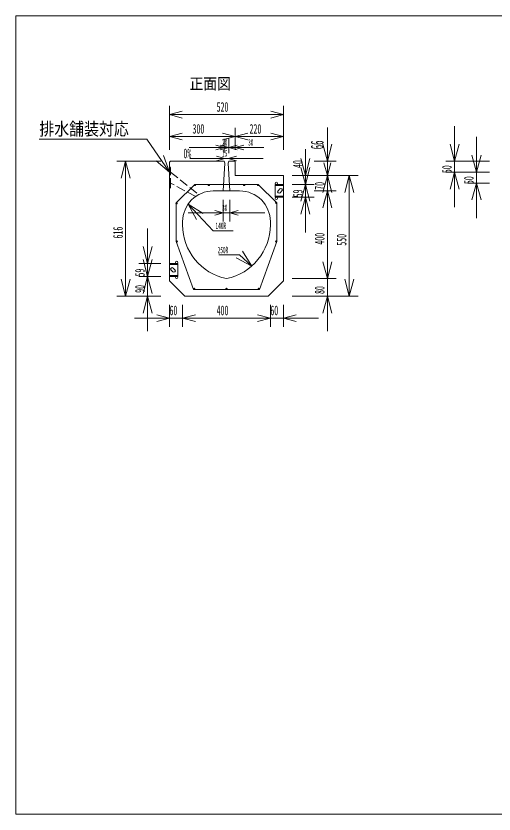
# Model space of a CAD drawing. Units: millimetres, scale not verified. Extents: x 174 to 5264, y 179 to 3819.
# Drawn here: x 174 to 2354, y 179 to 3819 of the extents above; entities that cross this region are included whole.
import ezdxf
from ezdxf.enums import TextEntityAlignment as Align

# ---------------------------------------------------------------- set-up
doc = ezdxf.new("R2010")
doc.units = ezdxf.units.MM
doc.header["$LTSCALE"] = 7
doc.linetypes.add('USER1', pattern=[8, 6, -2])
for name, color, linetype, lineweight in [('1', 7, 'Continuous', 18), ('17', 7, 'Continuous', 18), ('18', 7, 'Continuous', 18)]:
    doc.layers.add(name, color=color, linetype=linetype, lineweight=lineweight)
doc.styles.add('ＭＳ ゴシック', font='')
doc.styles.get('ＭＳ ゴシック').set_extended_font_data('MS Gothic')

msp = doc.modelspace()

# ---------------------------------------------------------------- linework, layer by layer
at = {"layer": '1'}
for p, q in [((173.5, 3819), (173.5, 179)), ((5263.5, 3819), (173.5, 3819)), ((873.5, 3409), (873.5, 3209)), ((1393.5, 3409), (1393.5, 3209)), ((873.5, 3369), (931.456, 3384.529)), ((1393.5, 3369), (873.5, 3369)), ((873.5, 3369), (931.456, 3353.471)), ((1393.5, 3369), (1335.544, 3384.529)), ((1393.5, 3369), (1335.544, 3353.471)), ((2173.5, 3317), (2173.5, 2947)), ((873.5, 3309), (873.5, 3209)), ((873.5, 3269), (931.456, 3284.529)), ((1173.5, 3269), (1115.544, 3284.529)), ((1173.5, 3309), (1173.5, 3209)), ((1173.5, 3309), (1173.5, 3209)), ((1173.5, 3269), (1231.456, 3284.529)), ((1393.5, 3269), (1335.544, 3284.529)), ((1393.5, 3309), (1393.5, 3209)), ((1593.5, 2931), (1593.5, 3311)), ((769.957, 3257), (280.038, 3257)), ((873.5, 3107), (769.957, 3257)), ((1173.5, 3269), (873.5, 3269)), ((873.5, 3269), (931.456, 3253.471)), ((1173.5, 3269), (1115.544, 3253.471)), ((1123.5, 3259), (1123.5, 3194)), ((1143.5, 3259), (1143.5, 3209)), ((1143.5, 3259), (1143.5, 3192.8)), ((1393.5, 3269), (1173.5, 3269)), ((1173.5, 3269), (1231.456, 3253.471)), ((1173.5, 3259), (1173.5, 3209)), ((1393.5, 3269), (1335.544, 3253.471)), ((1593.5, 2861), (1593.5, 3251)), ((2273.5, 3267), (2273.5, 2897)), ((963.5, 3219), (1303.5, 3219)), ((983.5, 3219), (1282.066, 3219)), ((1123.5, 3219), (1084.863, 3229.353)), ((1123.5, 3219), (1084.863, 3208.647)), ((1143.5, 3219), (1104.863, 3229.353)), ((1143.5, 3219), (1104.863, 3208.647)), ((1143.5, 3219), (1182.137, 3229.353)), ((1143.5, 3219), (1182.137, 3208.647)), ((1173.5, 3219), (1212.137, 3229.353)), ((1173.5, 3219), (1212.137, 3208.647)), ((1493.5, 3211), (1493.5, 2832)), ((1593.5, 3157), (1572.794, 3234.274)), ((1593.5, 3157), (1614.206, 3234.274)), ((2173.5, 3157), (2152.794, 3234.274)), ((2173.5, 3157), (2194.206, 3234.274)), ((873.5, 3107), (846.642, 3182.357)), ((966, 3169), (1301, 3169)), ((1126, 3169), (1087.363, 3179.353)), ((1126, 3169), (1087.363, 3158.647)), ((1141, 3169), (1179.637, 3179.353)), ((1141, 3169), (1179.637, 3158.647)), ((1493.5, 3091), (1472.794, 3168.274)), ((1493.5, 3200.712), (1493.5, 2891)), ((1493.5, 3091), (1514.206, 3168.274)), ((2273.5, 3107), (2252.794, 3184.274)), ((2273.5, 3107), (2294.206, 3184.274)), ((633.5, 3157), (833.5, 3157)), ((673.5, 3157), (652.794, 3079.726)), ((673.5, 3157), (673.5, 2541)), ((673.5, 3157), (694.206, 3079.726)), ((873.5, 3107), (812.562, 3158.832)), ((878.499, 3156.9), (873.5, 3152)), ((873.5, 2611), (873.5, 3152)), ((878.499, 3156.9), (1123.5, 3156.9)), ((1126, 3146.9), (1118.5, 3021)), ((1123.5, 3156.9), (1126, 3146.9)), ((1143.5, 3156.9), (1141, 3146.9)), ((1141, 3146.9), (1148.5, 3021)), ((1143.5, 3156.9), (1173.5, 3156.9)), ((1173.5, 3091), (1173.5, 3156.9)), ((1633.5, 3157), (1533.5, 3157)), ((1593.5, 3091), (1577.971, 3148.956)), ((1593.5, 3091), (1609.029, 3148.956)), ((2133.5, 3157), (2333.5, 3157)), ((1493.5, 3051), (1472.794, 3128.274)), ((1493.5, 3051), (1514.206, 3128.274)), ((2133.5, 3107), (2333.5, 3107)), ((2173.5, 3107), (2152.794, 3029.726)), ((2173.5, 3107), (2194.206, 3029.726)), ((2233.5, 3107), (2333.5, 3107)), ((1393.5, 3091), (1173.5, 3091)), ((1393.5, 3091), (1393.5, 2611)), ((1533.5, 3091), (1433.5, 3091)), ((1733.5, 3091), (1433.5, 3091)), ((1633.5, 3091), (1533.5, 3091)), ((1633.5, 3091), (1533.5, 3091)), ((1593.5, 3091), (1572.794, 3013.726)), ((1593.5, 3091), (1614.206, 3013.726)), ((1693.5, 3091), (1672.794, 3013.726)), ((1693.5, 2541), (1693.5, 3091)), ((1693.5, 3091), (1714.206, 3013.726)), ((1393.5, 3051), (1355.5, 3051)), ((1393.5, 3051), (1355.5, 3051)), ((1355.5, 3051), (1355.5, 2992)), ((1377.146, 3030.339), (1368.661, 3021.854)), ((1386.339, 3030.339), (1386.339, 3030.339)), ((1533.5, 3051), (1433.5, 3051)), ((1533.5, 3051), (1433.5, 3051)), ((1493.5, 3051), (1472.794, 2973.726)), ((1493.5, 3051), (1514.206, 2973.726)), ((2233.5, 3057), (2333.5, 3057)), ((2273.5, 3057), (2252.794, 2979.726)), ((2273.5, 3057), (2294.206, 2979.726)), ((1193.5, 3021), (1073.5, 3021)), ((1355.5, 2992), (1393.5, 2992)), ((1368.661, 3012.661), (1368.661, 3012.661)), ((1377.854, 3012.661), (1386.339, 3021.146)), ((1533.5, 2992), (1433.5, 2992)), ((1493.5, 2992), (1472.794, 2914.726)), ((1493.5, 2992), (1514.206, 2914.726)), ((1633.5, 3021), (1533.5, 3021)), ((1633.5, 3021), (1533.5, 3021)), ((1593.5, 3021), (1572.794, 2943.726)), ((1593.5, 3021), (1577.971, 2963.044)), ((1593.5, 3021), (1609.029, 2963.044)), ((1593.5, 3021), (1593.5, 2621)), ((1593.5, 3021), (1614.206, 2943.726)), ((958.373, 2960.66), (1073.5, 2839)), ((958.373, 2960.66), (1026.525, 2918.764)), ((958.373, 2960.66), (996.447, 2890.301)), ((1118.5, 2881), (1118.5, 2981)), ((1148.5, 2881), (1148.5, 2981)), ((1308.5, 2921), (958.5, 2921)), ((1118.5, 2921), (1079.863, 2931.353)), ((1118.5, 2921), (1079.863, 2910.647)), ((1148.5, 2921), (1187.137, 2931.353)), ((1148.5, 2921), (1187.137, 2910.647)), ((933.5, 2881), (933.5, 2871)), ((1333.5, 2871), (1333.5, 2881)), ((773.5, 2471), (773.5, 2850)), ((933.5, 2865.949), (933.5, 2871)), ((1333.5, 2865.949), (1333.5, 2871)), ((1073.5, 2839), (1163.5, 2839)), ((773.5, 2690), (752.794, 2767.274)), ((773.5, 2791), (773.5, 2381)), ((773.5, 2690), (794.206, 2767.274)), ((1593.5, 2781), (1593.5, 2381)), ((1248.618, 2678.236), (1205.805, 2745.816)), ((773.5, 2631), (752.794, 2708.274)), ((773.5, 2631), (794.206, 2708.274)), ((1193.5, 2729), (1098.5, 2729)), ((1248.618, 2678.236), (1177.751, 2715.356)), ((1248.618, 2678.236), (1193.5, 2729)), ((1593.5, 2621), (1572.794, 2698.274)), ((1593.5, 2621), (1572.794, 2698.274)), ((1593.5, 2621), (1614.206, 2698.274)), ((1593.5, 2621), (1614.206, 2698.274)), ((733.5, 2690), (833.5, 2690)), ((873.5, 2690), (911.5, 2690)), ((880.661, 2669.339), (880.661, 2669.339)), ((889.146, 2651.661), (880.661, 2660.146)), ((889.854, 2669.339), (898.339, 2660.854)), ((911.5, 2690), (911.5, 2631)), ((733.5, 2631), (833.5, 2631)), ((733.5, 2631), (833.5, 2631)), ((773.5, 2631), (752.794, 2553.726)), ((773.5, 2631), (794.206, 2553.726)), ((911.5, 2631), (873.5, 2631)), ((898.339, 2651.661), (898.339, 2651.661)), ((1633.5, 2621), (1433.5, 2621)), ((1633.5, 2621), (1533.5, 2621)), ((673.5, 2541), (652.794, 2618.274)), ((673.5, 2541), (694.206, 2618.274)), ((873.5, 2611), (943.5, 2541)), ((1323.5, 2541), (1393.5, 2611)), ((1693.5, 2541), (1672.794, 2618.274)), ((1693.5, 2541), (1714.206, 2618.274)), ((633.5, 2541), (833.5, 2541)), ((733.5, 2541), (833.5, 2541)), ((773.5, 2541), (752.794, 2463.726)), ((773.5, 2541), (794.206, 2463.726)), ((943.5, 2541), (1323.5, 2541)), ((1633.5, 2541), (1433.5, 2541)), ((1733.5, 2541), (1433.5, 2541)), ((1593.5, 2541), (1572.794, 2463.726)), ((1593.5, 2541), (1614.206, 2463.726)), ((873.5, 2401), (873.5, 2501)), ((933.5, 2401), (933.5, 2501)), ((933.5, 2401), (933.5, 2501)), ((1333.5, 2401), (1333.5, 2501)), ((1333.5, 2401), (1333.5, 2501)), ((1393.5, 2401), (1393.5, 2501)), ((1093.5, 2441), (713.5, 2441)), ((873.5, 2441), (815.544, 2456.529)), ((873.5, 2441), (815.544, 2425.471)), ((933.5, 2441), (991.456, 2456.529)), ((933.5, 2441), (991.456, 2456.529)), ((1333.5, 2441), (933.5, 2441)), ((933.5, 2441), (991.456, 2425.471)), ((933.5, 2441), (991.456, 2425.471)), ((1553.5, 2441), (1173.5, 2441)), ((1333.5, 2441), (1275.544, 2456.529)), ((1333.5, 2441), (1275.544, 2456.529)), ((1333.5, 2441), (1275.544, 2425.471)), ((1333.5, 2441), (1275.544, 2425.471)), ((1393.5, 2441), (1451.456, 2456.529)), ((1393.5, 2441), (1451.456, 2425.471)), ((173.5, 179), (5263.5, 179))]:
    msp.add_line(p, q, dxfattribs=at)
at = {"layer": '1', "linetype": 'USER1'}
for p, q in [((873.5, 3132), (878.5, 3127)), ((878.5, 3037), (878.5, 3127)), ((878.5, 3107), (1006.547, 3003.953)), ((873.5, 3032), (878.5, 3037)), ((993.438, 2995.848), (878.5, 3057)), ((1393.5, 3046.5), (1355.5, 3046.5)), ((1393.5, 2996.5), (1355.5, 2996.5)), ((873.5, 2685.5), (911.5, 2685.5)), ((873.5, 2635.5), (911.5, 2635.5))]:
    msp.add_line(p, q, dxfattribs=at)
at = {"layer": '1'}
for centre in [(1360.5, 3056), (1360.5, 2987), (906.5, 2695), (906.5, 2626)]:
    msp.add_circle(centre, 5, dxfattribs=at)
for centre, radius, start, end in [((1373.257, 3017.257), 6.5, 135, 225), ((1381.743, 3025.743), 6.5, 45, 135), ((1381.743, 3025.743), 6.5, 315, 45), ((1073.5, 2881), 140, 90, 180), ((1193.5, 2881), 140, 0, 90), ((1373.257, 3017.257), 6.5, 225, 315), ((1183.5, 2865.949), 250, 180, 258.46304), ((1083.5, 2865.949), 250, 281.53696, 0), ((885.257, 2664.743), 6.5, 135, 225), ((885.257, 2664.743), 6.5, 45, 135), ((893.743, 2656.257), 6.5, 315, 45), ((893.743, 2656.257), 6.5, 225, 315)]:
    msp.add_arc(centre, radius, start, end, dxfattribs=at)
at = {"layer": '17'}
for centre in [(989.671, 3048), (1053.5, 3048), (1213.5, 3048), (1277.379, 3048), (905.974, 2964.303), (1360.5, 2966), (906.5, 2791), (1360.5, 2791), (985.473, 2574), (1133.5, 2574), (1281.551, 2574)]:
    msp.add_circle(centre, 3, dxfattribs=at)
at = {"layer": '18'}
for p, q in [((988.5, 3051), (903.5, 2966)), ((988.5, 3051), (1278.5, 3051)), ((1278.5, 3051), (1363.5, 2966)), ((903.5, 2791), (903.5, 2966)), ((1363.5, 2791), (1363.5, 2966)), ((903.5, 2791), (983.5, 2571)), ((1363.5, 2791), (1283.5, 2571)), ((983.5, 2571), (1283.5, 2571))]:
    msp.add_line(p, q, dxfattribs=at)

# ---------------------------------------------------------------- texts
at = {"layer": '1', "style": 'ＭＳ ゴシック'}
for s, height, width, p in [(' 正面図', 51.32, 0.9, (933.5, 3469)), ('520', 43.99, 0.5, (1088.5, 3369)), ('排水舗装対応', 58.65, 0.85, (280.038, 3257)), ('300', 43.99, 0.5, (978.5, 3269)), ('220', 43.99, 0.5, (1238.5, 3269)), ('20', 29.33, 0.5, (1113.5, 3219)), ('30', 29.33, 0.5, (1232.066, 3219)), ('0%', 43.99, 0.5, (937.128, 3156.9)), ('15', 29.33, 0.5, (1113.5, 3169)), ('30', 29.33, 0.5, (1113.5, 2921)), ('140R', 29.33, 0.5, (1083.5, 2839)), ('250R', 29.33, 0.5, (1093.5, 2728.047)), ('60', 43.99, 0.5, (873.5, 2441)), ('400', 43.99, 0.5, (1088.5, 2441)), ('60', 43.99, 0.5, (1333.5, 2441))]:
    msp.add_text(s, height=height, dxfattribs=dict(at, width=width)).set_placement(p, align=Align.BOTTOM_LEFT)
at = {"layer": '1', "style": 'ＭＳ ゴシック', "width": 0.5}
for s, height, p in [('66', 58.65, (1593.5, 3211)), ('40', 43.99, (1493.5, 3125.712)), ('50', 43.99, (2173.5, 3102)), ('50', 43.99, (2273.5, 3052)), ('70', 43.99, (1593.5, 3026)), ('59', 43.99, (1493.5, 2991.5)), ('616', 43.99, (673.5, 2804)), ('400', 43.99, (1593.5, 2776)), ('550', 43.99, (1693.5, 2771)), ('59', 43.99, (773.5, 2630.5)), ('90', 43.99, (773.5, 2556)), ('80', 43.99, (1593.5, 2551))]:
    msp.add_text(s, height=height, rotation=90, dxfattribs=at).set_placement(p, align=Align.BOTTOM_LEFT)

doc.saveas('drawing.dxf')
